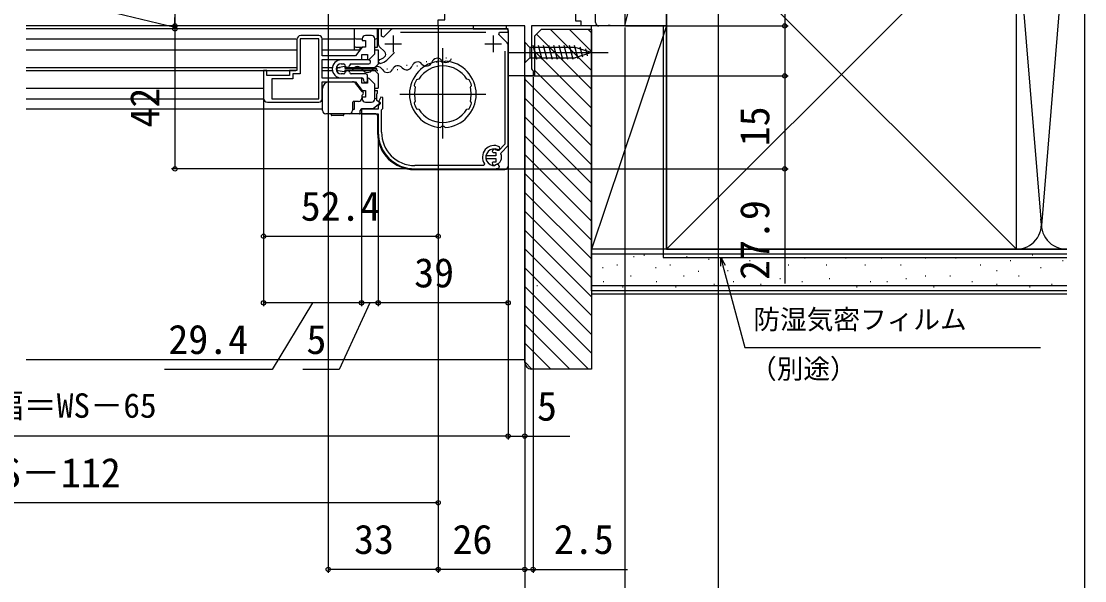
# Model space of a CAD drawing. Units: millimetres, scale not verified. Extents: x -525 to 525, y -783 to 778.
# Drawn here: x 205.9 to 525, y -617.2 to -449.3 of the extents above; entities that cross this region are included whole.
import ezdxf
from ezdxf.enums import TextEntityAlignment as Align

# ---------------------------------------------------------------- set-up
doc = ezdxf.new("R2010")
doc.units = ezdxf.units.MM
doc.header["$LTSCALE"] = 4
for name, color, linetype in [('0-3_YKK_11', 7, 'Continuous'), ('0-5_YKK_12', 2, 'Continuous'), ('0-6_YKK_13', 4, 'Continuous'), ('0-8_YKK_D', 6, 'Continuous'), ('0-9_YKK_ZWAK', 7, 'Continuous'), ('0-A_YSS_K', 3, 'Continuous'), ('0-B_YSS_KE', 3, 'Continuous')]:
    doc.layers.add(name, color=color, linetype=linetype)
doc.styles.add('ＭＳ ゴシック', font='')
doc.styles.get('ＭＳ ゴシック').set_extended_font_data('MS Gothic')

msp = doc.modelspace()

# ---------------------------------------------------------------- linework, layer by layer
at = {"layer": '0-3_YKK_11'}
for p, q in [((319.666, -452.6), (345.334, -452.6)), ((295.2, -453.6), (289.8, -453.6)), ((311, -453.6), (309.2, -453.6)), ((315, -456.1), (320, -456.1)), ((317.5, -453.6), (317.5, -458.6)), ((345, -456.1), (350, -456.1)), ((347.5, -453.6), (347.5, -458.6)), ((313.293, -456.843), (314.962, -458.512)), ((279.8, -473.6), (295.2, -473.6)), ((309.2, -473.6), (311, -473.6)), ((324.147, -473.235), (323.973, -473.583)), ((332.9, -480.986), (332.694, -480.796)), ((333.114, -481.175), (332.9, -480.986)), ((348.319, -487.911), (348.192, -487.846)), ((324, -493.6), (347.8, -493.6)), ((348.233, -492.48), (348.027, -492.59)), ((348.192, -492.355), (348.319, -492.29))]:
    msp.add_line(p, q, dxfattribs=at)
for points in [[(387, -336.7), (387, -397.3), (415, -397.3), (415, -400.7), (413.1, -400.7), (412.6, -400.2), (412.1, -399.7), (387, -399.7), (387, -450.7), (382.758, -450.7), (382.575, -450.58), (382.025, -450.58), (381.842, -450.7), (379.2, -450.7)], [(378.2, -449.7), (378.2, -446.8), (372.2, -446.8), (372.2, -449.2), (373.8, -449.2), (373.8, -450.7), (359, -450.7), (359, -463.608), (359.25, -463.904), (359.5, -464.2), (359.5, -465.7), (357, -465.7), (357, -450.7), (331, -450.7), (331, -448.9), (333, -448.9), (333, -440.7), (336.3, -440.7)], [(316.757, -451.893), (314.617, -454.033), (314, -453.778), (314, -451.6), (313, -451.6), (313, -456.136)], [(351.707, -455.782), (349.172, -453.247), (349.44, -452.6), (352, -452.6), (352, -451.6), (317.464, -451.6)], [(288.6, -454.8), (288.6, -464.1), (286.4, -464.1), (286.4, -465.6), (279.6, -465.6), (279.6, -464.1), (278.6, -464.1), (278.6, -472.4)], [(312, -472.6), (312, -468.176), (310.17, -466.347), (309.8, -466.5), (309.8, -467.9), (308.1, -467.9), (308.1, -466.4), (296.2, -466.4), (296.2, -460.8), (308.1, -460.8), (308.1, -459.3), (309.8, -459.3), (309.8, -460.701), (310.17, -460.854), (312, -459.025), (312, -454.6)], [(308.2, -454.6), (308.2, -455.1), (309.2, -455.1), (309.2, -457.1), (308.2, -457.1), (306.2, -459.7), (296.2, -459.7), (296.2, -454.6)], [(315.627, -460.943), (315.643, -460.927), (317.889, -458.681)], [(351, -458.266), (351, -486.193), (349.159, -488.035), (348.812, -488.091)], [(349.81, -489.089), (349.866, -488.742), (352, -486.608), (352, -456.489)], [(313.378, -460.792), (313, -461.277), (313, -461.483), (313.616, -461.969)], [(331.686, -461.226), (331.9, -461.415), (332.106, -461.605)], [(332.694, -461.605), (332.9, -461.415), (333.114, -461.226)], [(296.2, -472.6), (296.2, -467.5), (306.2, -467.5), (308.2, -470.1), (309.2, -470.1), (309.2, -472.1), (308.2, -472.1), (308.2, -472.6)], [(323.799, -468.55), (323.912, -468.793), (323.973, -468.818), (324.147, -469.166)], [(325.204, -466.677), (324.833, -466.793), (324.772, -466.767), (324.519, -466.855)], [(340.281, -466.855), (340.028, -466.767), (339.967, -466.793), (339.596, -466.677)], [(340.653, -469.166), (340.827, -468.818), (340.888, -468.793), (341.001, -468.55)], [(314, -482.6), (314, -475.9), (314.2, -475.7), (314.4, -475.5), (314.4, -472.187), (313.791, -472.037), (313.155, -473.255), (313.6, -473.7), (313.6, -474.1), (313, -474.7), (313, -475.7), (308, -475.7), (308, -477.1), (313, -477.1), (313, -482.6)], [(323.973, -473.583), (323.912, -473.608), (323.799, -473.851)], [(341.001, -473.851), (340.888, -473.608), (340.827, -473.583), (340.653, -473.235)], [(324.519, -475.546), (324.772, -475.633), (324.833, -475.608), (325.204, -475.724)], [(339.596, -475.724), (339.967, -475.608), (340.028, -475.633), (340.281, -475.546)], [(332.106, -480.796), (331.9, -480.986), (331.686, -481.175)], [(348.82, -487.818), (349.154, -487.756), (349.454, -487.456), (349.378, -486.976)], [(347.208, -488.4), (347.504, -488.65), (348.3, -488.65), (348.3, -489.7), (345.35, -489.7), (345.35, -490.5), (348.3, -490.5), (348.3, -491.55), (347.504, -491.55), (347.208, -491.8)], [(344.946, -492.127), (344.702, -492.6), (324, -492.6)], [(349.258, -493.282), (349.393, -492.86), (349.219, -492.558)]]:
    msp.add_lwpolyline(points, dxfattribs=at)
msp.add_lwpolyline([(295.2, -472.6), (295.2, -454.6), (289.6, -454.6), (289.6, -465.1), (287.4, -465.1), (287.4, -466.6), (281.1, -466.6), (281.1, -472.6)], close=True, dxfattribs=at)
for centre, radius, start, end in [((379.2, -449.7), 1, 180.00001, 269.99999), ((317.464, -452.6), 1, 89.99998, 134.99997), ((289.8, -454.8), 1.2, 90.00001, 179.99999), ((295.2, -454.6), 1, 0.00001, 89.99999), ((309.2, -454.6), 1, 90.00001, 179.99999), ((311, -454.6), 1, 0.00001, 89.99999), ((314, -456.136), 1, 179.99998, 224.99997), ((351, -456.489), 1, 359.99998, 44.99997), ((314.255, -459.219), 1, 312.44425, 45.00002), ((312.5, -457.3), 3.6, 284.11697, 312.44424), ((312.5, -457.3), 4.8, 283.44773, 310.64478), ((332.4, -471.2), 10, 94.09604, 265.90396), ((332.4, -471.2), 9.6, 88.24271, 91.75729), ((332.4, -471.2), 10, 274.09604, 85.90396), ((332.4, -471.2), 8.5, 32.15412, 147.84588), ((332.4, -471.2), 9, 151.12995, 162.87008), ((332.4, -471.2), 9, 17.12992, 28.87005), ((332.4, -471.2), 8.5, 166.15413, 193.84587), ((332.4, -471.2), 8.5, 346.15413, 13.84587), ((279.8, -472.4), 1.2, 180.00001, 269.99999), ((295.2, -472.6), 1, 270.00001, 359.99999), ((309.2, -472.6), 1, 180.00001, 269.99999), ((311, -472.6), 1, 270.00001, 359.99999), ((332.4, -471.2), 9, 197.12993, 208.87006), ((332.4, -471.2), 9, 331.12994, 342.87007), ((332.4, -471.2), 8.5, 212.15412, 327.84588), ((332.4, -471.201), 9.6, 268.24271, 271.75729), ((324, -482.6), 11, 180.00001, 269.99999), ((324, -482.6), 10, 180.00001, 269.99999), ((347.8, -490.1), 3.5, 63.20996, 215.37654), ((347.8, -490.1), 2.5, 65.92482, 275.20069), ((347.8, -488.3), 0.6, 49.19557, 189.59407), ((347.8, -490.1), 2.25, 63.2839, 76.66528), ((347.8, -490.1), 2.25, 283.33475, 26.7161), ((347.8, -491.9), 0.6, 170.40593, 310.80443), ((347.8, -490.1), 3.5, 269.99999, 294.62062), ((348.699, -492.858), 0.6, 47.91496, 141.0163), ((348.699, -492.858), 0.6, 30.00021, 47.91517)]:
    msp.add_arc(centre, radius, start, end, dxfattribs=at)
at = {"layer": '0-5_YKK_12'}
for p, q in [((331.5, -450.7), (207.41, -450.7)), ((331.3, -451.6), (207.41, -451.6)), ((305.8, -451.6), (305.8, -457.85)), ((379.2, -450.7), (373.3, -450.7)), ((207.41, -454.6), (288.417, -454.6)), ((296, -454.6), (305.8, -454.6)), ((207.41, -457.85), (288.4, -457.85)), ((296.2, -457.85), (307.423, -457.85)), ((312, -457.85), (313, -457.85)), ((313, -457.85), (313, -462.15)), ((332.4, -484.484), (332.4, -457.417)), ((312, -463.15), (313, -462.15)), ((321.736, -462.574), (321.539, -462.611)), ((327.632, -461.463), (327.435, -461.5)), ((330.721, -461.654), (330.524, -461.691)), ((333.528, -460.351), (333.331, -460.388)), ((207.41, -463.15), (288.4, -463.15)), ((207.41, -464.05), (288.267, -464.05)), ((296.2, -463.15), (299.238, -463.15)), ((296.2, -464.05), (299.238, -464.05)), ((300.469, -463.15), (301.605, -463.15)), ((300.469, -464.05), (300.884, -464.05)), ((303.1, -463.15), (312, -463.15)), ((303.1, -464.05), (312, -464.05)), ((306.886, -464.18), (306.686, -464.18)), ((309.886, -463.42), (309.686, -463.42)), ((312, -464.05), (313, -465.05)), ((312.886, -464.18), (312.686, -464.18)), ((313, -465.05), (313, -469.35)), ((315.839, -463.686), (315.643, -463.723)), ((318.928, -463.877), (318.732, -463.914)), ((324.824, -462.765), (324.628, -462.803)), ((357.5, -465.7), (352, -465.7)), ((207.41, -469.35), (278.4, -469.35)), ((312, -469.35), (313, -469.35)), ((319.463, -471.2), (345.337, -471.2)), ((207.41, -472.6), (278.417, -472.6)), ((207.41, -475.6), (296.098, -475.6))]:
    msp.add_line(p, q, dxfattribs=at)
for centre, start, end in [((318.915, -464.346), 39.87874, 161.47365), ((324.811, -463.234), 39.87874, 161.47365), ((327.448, -461.031), 219.87874, 341.47365), ((330.707, -462.123), 39.87874, 161.47365), ((333.345, -459.919), 219.87874, 341.47365), ((306.786, -464.638), 29.20254, 150.79746), ((309.786, -462.962), 209.20254, 330.79746), ((312.786, -464.638), 29.20254, 150.79746), ((315.786, -462.962), 209.20254, 330.79746), ((321.552, -462.142), 219.87874, 341.47365)]:
    msp.add_arc(centre, 1.718, start, end, dxfattribs=at)
at = {"layer": '0-6_YKK_13'}
for p, q in [((351.5, -451.6), (306.1, -451.6)), ((312.8, -456.893), (312.8, -451.9)), ((312.8, -457.1), (312.8, -451.9)), ((352, -452.1), (352, -492.8)), ((306.3, -454.6), (308.2, -454.6)), ((312, -454.6), (312.3, -454.6)), ((312.8, -457.1), (312.8, -454.6)), ((357, -455.6), (357, -461.8)), ((357, -455.6), (358.55, -457.15)), ((306.3, -457.1), (308.347, -457.1)), ((307.6, -457.85), (307.6, -457.1)), ((312, -457.1), (312.8, -457.1)), ((312.8, -457.1), (312.8, -456.462)), ((352, -458.7), (382, -458.7)), ((372.084, -457.15), (358.55, -457.15)), ((358.55, -457.15), (358.55, -460.25)), ((360.635, -460.8), (359.51, -456.6)), ((362.188, -460.8), (361.063, -456.6)), ((363.741, -460.8), (362.616, -456.6)), ((365.294, -460.8), (364.169, -456.6)), ((366.847, -460.8), (365.721, -456.6)), ((368.4, -460.8), (367.274, -456.6)), ((369.953, -460.8), (368.827, -456.6)), ((371.506, -460.8), (370.38, -456.6)), ((372.989, -460.541), (371.933, -456.6)), ((377, -458.7), (372.084, -457.15)), ((377, -458.7), (372.084, -460.25)), ((374.421, -460.09), (373.608, -457.054)), ((375.853, -459.638), (375.304, -457.588)), ((309.468, -460.9), (301.9, -460.9)), ((310.2, -460.9), (301.9, -460.9)), ((301.9, -462.1), (302.6, -462.1)), ((304.9, -462.1), (310.2, -462.1)), ((310.7, -461.6), (310.7, -461.4)), ((357, -461.8), (358.55, -460.25)), ((358.55, -460.25), (372.084, -460.25)), ((302.864, -462.92), (300.928, -463.274)), ((300.928, -464.061), (302.864, -464.414)), ((302.6, -465.1), (301.9, -465.1)), ((303.1, -464.217), (303.1, -463.867)), ((303.6, -463.1), (303.9, -463.1)), ((303.9, -464.1), (303.6, -464.1)), ((309.3, -465.1), (304.9, -465.1)), ((309.8, -467.1), (309.8, -465.6)), ((298.298, -467.5), (305.344, -467.5)), ((301.9, -466.3), (308.1, -466.3)), ((306.132, -467.885), (308.02, -470.301)), ((308.6, -466.8), (308.6, -467.1)), ((309.1, -467.6), (309.3, -467.6)), ((296.298, -471.367), (296.298, -469.5)), ((296.298, -472.516), (296.298, -471.367)), ((307.6, -469.763), (307.6, -469.35)), ((307.863, -470.1), (308.9, -470.1)), ((308.105, -471.579), (308.098, -471.642)), ((308.098, -471.642), (308.098, -472.4)), ((312, -470.1), (312.8, -470.1)), ((312.6, -473.1), (312.6, -471.1)), ((312.8, -470.9), (312.8, -470.1)), ((296.298, -476.1), (296.298, -472.516)), ((305.298, -473.7), (305.298, -476.1)), ((307.098, -473.4), (305.598, -473.4)), ((308.2, -472.6), (308.078, -472.6)), ((313.6, -473.9), (311.5, -475.6)), ((312.6, -472.6), (312, -472.6)), ((313.6, -473.9), (312.6, -473.1)), ((304.298, -477.1), (297.298, -477.1)), ((298.944, -477.3), (298.944, -477.4)), ((300.798, -477.6), (299.144, -477.6)), ((302.451, -477.6), (300.798, -477.6)), ((302.651, -477.4), (302.651, -477.3)), ((312.3, -477.1), (303.3, -477.1)), ((307.6, -476.9), (307.6, -476.1)), ((311.5, -475.6), (308.1, -475.6)), ((312.8, -477.6), (312.8, -482.8)), ((323.8, -493.8), (351, -493.8))]:
    msp.add_line(p, q, dxfattribs=at)
msp.add_lwpolyline([(351.5, -451.6), (351.5, -450.68), (341.5, -450.68), (341.5, -451.6)], close=True, dxfattribs=at)
for points in [[(303.1, -463.867), (312.6, -463.867), (312.6, -463.467), (303.1, -463.467), (303.1, -463.117)], [(305.8, -473.4), (305.8, -475.8), (305.298, -475.8)]]:
    msp.add_lwpolyline(points, dxfattribs=at)
for centre, radius, start, end in [((306.1, -451.9), 0.3, 90, 180), ((312.5, -451.9), 0.3, 0, 90), ((351.5, -452.1), 0.5, 0, 90), ((306.3, -454.1), 0.5, 180, 270), ((312.3, -454.1), 0.5, 270, 0), ((306.3, -456.6), 0.5, 180, 270), ((301.9, -463.6), 2.7, 90, 180), ((301.9, -463.6), 1.5, 90, 180), ((302.6, -462.6), 0.5, 0, 90), ((303.6, -462.6), 0.5, 180, 270), ((303.9, -462.6), 0.5, 270, 0), ((304.9, -462.6), 0.5, 90, 180), ((310.2, -461.4), 0.5, 0, 90), ((310.2, -461.6), 0.5, 270, 0), ((301.9, -463.6), 2.7, 180, 270), ((301.9, -463.6), 1.5, 180, 270), ((301, -463.667), 0.4, 100.34113, 259.65887), ((302.6, -464.6), 0.5, 270, 0), ((302.9, -463.117), 0.2, 0, 100.34113), ((302.9, -464.217), 0.2, 259.65887, 0), ((303.6, -464.6), 0.5, 90, 180), ((303.9, -464.6), 0.5, 0, 90), ((304.9, -464.6), 0.5, 180, 270), ((309.3, -465.6), 0.5, 0, 90), ((298.298, -469.5), 2, 90, 180), ((305.344, -468.5), 1, 38, 90), ((308.1, -466.8), 0.5, 0, 90), ((309.1, -467.1), 0.5, 180, 270), ((309.3, -467.1), 0.5, 270, 0), ((308.256, -470.116), 0.3, 218, 258.55445), ((308.398, -471.642), 0.3, 112.02431, 167.76655), ((308.098, -470.9), 0.5, 292.02431, 78.55445), ((312.8, -471.1), 0.2, 90, 180), ((305.598, -473.7), 0.3, 114.33977, 180), ((305.598, -473.7), 0.3, 90, 114.33977), ((307.098, -472.4), 1, 270, 0), ((297.298, -476.1), 1, 180, 270), ((298.744, -477.3), 0.2, 0, 90), ((299.144, -477.4), 0.2, 180, 270), ((302.451, -477.4), 0.2, 270, 0), ((302.851, -477.3), 0.2, 90, 180), ((304.298, -476.1), 1, 270, 0), ((307.4, -476.9), 0.2, 270, 0), ((308.1, -476.1), 0.5, 90, 180), ((312.3, -477.6), 0.5, 0, 90), ((323.8, -482.8), 11, 180, 270), ((351, -492.8), 1, 270, 0)]:
    msp.add_arc(centre, radius, start, end, dxfattribs=at)
at = {"layer": '0-8_YKK_D'}
for p, q in [((252, -335.7), (252, -450.7)), ((415, -400.685), (415, -694.8)), ((435, -400.7), (435, -450.7)), ((298, -436.255), (298, -614.8)), ((252, -450.7), (252, -448.15)), ((252, -450.7), (252, -451.6)), ((252, -450.7), (252, -451.6)), ((252, -451.6), (252, -454.15)), ((252, -451.6), (252, -493.6)), ((331, -450.8), (331, -594.8)), ((331, -450.8), (331, -514.8)), ((331, -451.2), (331, -614.8)), ((387, -451.2), (387, -694.8)), ((387, -451.2), (387, -674.8)), ((387.5, -450.7), (436, -450.7)), ((387.5, -450.7), (436, -450.7)), ((331, -454.881), (331, -614.8)), ((360, -465.7), (436, -465.7)), ((387, -465.568), (387, -694.8)), ((392.253, -465.7), (436, -465.7)), ((357, -466.2), (357, -674.8)), ((357, -466.2), (357, -614.8)), ((357, -466.2), (357, -674.8)), ((359.5, -466.1), (359.5, -614.8)), ((278.6, -471.6), (278.6, -534.8)), ((387, -469.7), (387, -634.8)), ((278.6, -472.6), (278.6, -514.8)), ((308, -476), (308, -534.8)), ((308, -476), (308, -534.8)), ((313, -481.8), (313, -534.8)), ((313, -481.8), (313, -534.8)), ((352, -485.188), (352, -534.8)), ((352, -486.707), (352, -574.8)), ((352, -487.483), (352, -574.8)), ((357, -486.2), (357, -614.8)), ((323, -493.6), (251, -493.6)), ((348.8, -493.6), (436, -493.6)), ((278.6, -513.8), (331, -513.8)), ((308, -533.8), (278.6, -533.8)), ((313, -533.8), (308, -533.8)), ((352, -533.8), (313, -533.8)), ((357, -552.701), (357, -574.8)), ((352, -573.8), (97, -573.8)), ((331, -593.8), (123, -593.8)), ((331, -613.8), (298, -613.8)), ((357, -613.8), (331, -613.8)), ((357, -613.8), (354.45, -613.8)), ((357, -613.8), (359.5, -613.8)), ((359.5, -613.8), (387.827, -613.8))]:
    msp.add_line(p, q, dxfattribs=at)
for points in [[(252, -451.15), (232, -446.395), (232, -422.963)], [(435, -450.7), (435, -465.7), (435, -486.977)], [(435, -465.7), (435, -493.6), (435, -528.037)], [(415.799, -522.84), (415.799, -520.2), (417.119, -522.486)], [(415.799, -520.2), (416.459, -522.663), (423.024, -547.165), (511.724, -547.165)], [(293.3, -533.8), (281.231, -553.8), (248.935, -553.8)], [(310.5, -533.8), (301.307, -553.8), (290.353, -553.8)], [(352, -573.8), (357, -573.8), (370.505, -573.8)]]:
    msp.add_lwpolyline(points, dxfattribs=at)
for centre in [(252, -450.7), (252, -450.7), (252, -451.6), (252, -451.6), (435, -450.7), (435, -450.7), (435, -465.7), (435, -465.7), (252, -493.6), (435, -493.6), (278.6, -513.8), (331, -513.8), (278.6, -533.8), (308, -533.8), (308, -533.8), (313, -533.8), (313, -533.8), (352, -533.8), (352, -573.8), (352, -573.8), (357, -573.8), (331, -593.8), (298, -613.8), (331, -613.8), (331, -613.8), (357, -613.8), (357, -613.8), (359.5, -613.8)]:
    msp.add_circle(centre, 0.637, dxfattribs=at)
at = {"layer": '0-9_YKK_ZWAK'}
msp.add_lwpolyline([(-525, -782.7), (525, -782.7), (525, 747.3)], dxfattribs=at)
at = {"layer": '0-A_YSS_K'}
for p, q in [((387, -450.7), (399.5, -400.7)), ((399.5, -517.7), (504.5, -412.7)), ((399.5, -412.7), (504.5, -517.7)), ((504.506, -419.894), (511.842, -508.668)), ((519.342, -421.732), (512, -510.581)), ((364.631, -451.701), (377, -464.07)), ((370.288, -451.701), (377, -458.413)), ((375.945, -451.701), (377, -452.756)), ((399.5, -450.7), (377, -450.7)), ((377, -517.7), (377, -450.7)), ((399.5, -450.7), (377, -517.7)), ((399.5, -517.7), (399.5, -450.7)), ((360.487, -453.214), (377, -469.727)), ((360, -458.384), (377, -475.384)), ((360, -464.041), (377, -481.041)), ((357, -466.697), (377, -486.697)), ((357, -472.354), (377, -492.354)), ((357, -478.011), (377, -498.011)), ((357, -483.668), (377, -503.668)), ((357, -489.325), (377, -509.325)), ((357, -494.982), (377, -514.982)), ((357, -500.639), (377, -520.639)), ((357, -506.295), (377, -526.295)), ((357, -511.952), (377, -531.952)), ((357, -517.609), (377, -537.609)), ((399.5, -517.7), (377, -517.7)), ((519.658, -519.2), (377, -519.2)), ((389.565, -519.919), (389.765, -519.919)), ((392.684, -519.53), (392.884, -519.53)), ((405.481, -519.919), (405.681, -519.919)), ((504.5, -517.7), (519.658, -517.7)), ((509.26, -519.442), (509.46, -519.442)), ((357, -523.266), (377, -543.266)), ((380.275, -523.148), (380.475, -523.148)), ((384.623, -522.414), (384.823, -522.414)), ((396.192, -523.148), (396.392, -523.148)), ((400.54, -522.414), (400.74, -522.414)), ((412.108, -520.699), (412.308, -520.699)), ((416.199, -520.266), (416.399, -520.266)), ((424.44, -521.09), (424.64, -521.09)), ((429.385, -523.238), (429.585, -523.238)), ((435.979, -522.414), (436.179, -522.414)), ((440.924, -520.266), (441.124, -520.266)), ((447.448, -522.414), (447.648, -522.414)), ((453.217, -520.266), (453.417, -520.266)), ((458.986, -522.414), (459.186, -522.414)), ((463.931, -520.266), (464.131, -520.266)), ((469.701, -522.414), (469.901, -522.414)), ((477.118, -520.266), (477.318, -520.266)), ((486.184, -520.266), (486.384, -520.266)), ((493.601, -522.414), (493.801, -522.414)), ((502.667, -521.09), (502.867, -521.09)), ((511.733, -523.238), (511.933, -523.238)), ((518.326, -521.09), (518.526, -521.09)), ((388.744, -525.711), (388.944, -525.711)), ((404.661, -525.711), (404.861, -525.711)), ((408.989, -524.317), (409.19, -524.317)), ((417.847, -524.062), (418.047, -524.062)), ((477.118, -525.711), (477.318, -525.711)), ((484.535, -525.711), (484.735, -525.711)), ((498.546, -524.062), (498.746, -524.062)), ((505.139, -525.711), (505.339, -525.711)), ((357, -528.923), (377, -548.923)), ((360.584, -528.605), (360.784, -528.605)), ((519.658, -528.7), (377, -528.7)), ((377.547, -528.605), (377.747, -528.605)), ((380.503, -527.359), (380.703, -527.359)), ((386.272, -529.007), (386.472, -529.007)), ((393.463, -528.605), (393.663, -528.605)), ((396.419, -527.359), (396.619, -527.359)), ((402.188, -529.007), (402.388, -529.007)), ((408.8, -528.605), (409, -528.605)), ((413.726, -528.183), (413.926, -528.183)), ((419.495, -527.359), (419.695, -527.359)), ((427.737, -528.183), (427.937, -528.183)), ((433.506, -526.535), (433.706, -526.535)), ((440.099, -527.359), (440.299, -527.359)), ((448.272, -526.535), (448.472, -526.535)), ((456.514, -529.007), (456.714, -529.007)), ((460.635, -527.359), (460.835, -527.359)), ((465.58, -527.359), (465.78, -527.359)), ((471.349, -526.535), (471.549, -526.535)), ((479.59, -529.007), (479.79, -529.007)), ((491.129, -527.359), (491.329, -527.359)), ((498.546, -528.183), (498.746, -528.183)), ((508.436, -529.007), (508.636, -529.007)), ((515.029, -528.183), (515.229, -528.183)), ((519.658, -531.2), (377, -531.2)), ((357, -534.58), (376.121, -553.701)), ((357, -540.237), (370.464, -553.701)), ((357, -545.893), (364.808, -553.701)), ((207.41, -550.801), (357, -550.801)), ((357, -551.55), (359.151, -553.701))]:
    msp.add_line(p, q, dxfattribs=at)
msp.add_lwpolyline([(399.5, -450.7), (399.5, -400.7), (387, -400.7), (387, -450.7)], close=True, dxfattribs=at)
for centre, start, end in [((504.5, -510.2), 270, 11.78353), ((519.5, -510.2), 168.21646, 271.20759)]:
    msp.add_arc(centre, 7.5, start, end, dxfattribs=at)
at = {"layer": '0-B_YSS_KE'}
for p, q in [((504.5, -517.7), (504.5, -420.2)), ((398.5, -450.7), (398.5, -520.2)), ((377, -530.2), (377, -517.7)), ((519.658, -517.7), (377, -517.7)), ((398.5, -520.2), (519.658, -520.2)), ((519.658, -530.2), (377, -530.2))]:
    msp.add_line(p, q, dxfattribs=at)
for points in [[(504.5, -412.7), (399.5, -412.7), (399.5, -517.7), (504.5, -517.7)], [(357, -551.701), (357, -465.701), (360, -465.701), (360, -453.701), (362, -451.701), (377, -451.701)], [(377, -451.701), (377, -553.701), (359, -553.701)]]:
    msp.add_lwpolyline(points, dxfattribs=at)
msp.add_arc((359, -551.701), 2, 180.00001, 269.99999, dxfattribs=at)

# ---------------------------------------------------------------- texts
at = {"layer": '0-8_YKK_D', "style": 'ＭＳ ゴシック'}
for s, p in [('42', (250, -481.191)), ('15', (433, -486.818)), ('27.9', (433, -526.923))]:
    msp.add_text(s, height=8.798, rotation=90, dxfattribs=at).set_placement(p, align=Align.BOTTOM_LEFT)
for s, height, p in [('52.4', 8.798, (289.766, -511.8)), ('39', 8.798, (323.807, -531.8)), ('防湿気密フィルム', 5.865, (425.577, -543.465)), ('29.4', 8.798, (250.049, -551.8)), ('5', 8.798, (291.467, -551.8)), ('（別途）', 5.865, (424.577, -558.298)), ('網戸出来幅＝WS－65', 7.331, (156.574, -570.494)), ('5', 8.798, (360.664, -571.8)), ('WS－112', 8.798, (193.83, -591.8)), ('33', 8.798, (305.773, -611.8)), ('26', 8.798, (335.307, -611.8)), ('2.5', 8.798, (365.714, -611.8))]:
    msp.add_text(s, height=height, dxfattribs=at).set_placement(p, align=Align.BOTTOM_LEFT)

doc.saveas('drawing.dxf')
